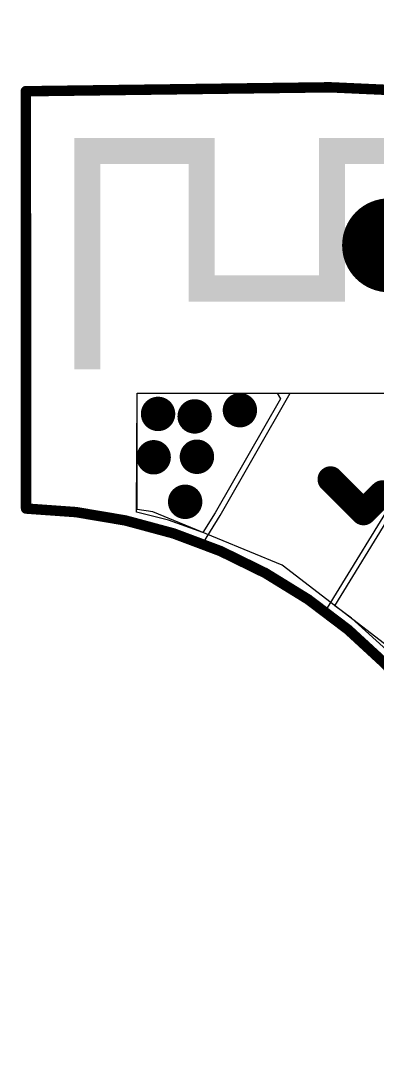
# Model space of a CAD drawing. Header units: millimetres. Extents: x 60.9 to 81, y 34.2 to 64.9.
# Drawn here: x 60.88 to 67.74, y 45.14 to 64.88 of the extents above; entities that cross this region are included whole.
import ezdxf

# ---------------------------------------------------------------- set-up
doc = ezdxf.new("R2010")
doc.units = ezdxf.units.MM
for name, color, linetype in [('BottomLayer', 5, 'Continuous'), ('BottomSolder', 6, 'Continuous'), ('KeepOutLayer', 6, 'Continuous'), ('MultiLayer', 9, 'Continuous'), ('TopLayer', 1, 'Continuous'), ('TopOverlay', 2, 'Continuous'), ('TopPaste', 8, 'Continuous'), ('TopSolder', 216, 'Continuous'), ('ViaHoleLayer', 16, 'Continuous')]:
    doc.layers.add(name, color=color, linetype=linetype)

# ---------------------------------------------------------------- blocks, each defined once
blk = doc.blocks.new('ANTEN_2_4_1_1')
at = {"layer": 'TopLayer'}
for points in [[(-1.85, 2.65), (-1.35, 2.65), (-1.85, 7.65), (-1.35, 7.65)], [(-13.5, 4.9), (-10.8, 4.9), (-13.5, 5.4), (-10.8, 5.4)], [(-8.8, 4.9), (-6.1, 4.9), (-8.8, 5.4), (-6.1, 5.4)], [(-4.1, 2.26), (-3.6, 2.26), (-4.1, 5.15), (-3.6, 5.15)], [(-1.9, 0), (-1.4, 0), (-1.9, 5.15), (-1.4, 5.15)], [(-13.5, 0.96), (-13, 0.96), (-13.5, 4.975), (-13, 4.975)], [(-11.3, 2.26), (-10.8, 2.26), (-11.3, 4.975), (-10.8, 4.975)], [(-8.8, 2.26), (-8.3, 2.26), (-8.8, 5.025), (-8.3, 5.025)], [(-6.6, 2.26), (-6.1, 2.26), (-6.6, 5.075), (-6.1, 5.075)], [(0, 0), (0.9, 0), (0, 5.075), (0.9, 5.075)], [(-10.875, 2.26), (-8.675, 2.26), (-10.875, 2.76), (-8.675, 2.76)], [(-6.25, 2.26), (-3.95, 2.26), (-6.25, 2.76), (-3.95, 2.76)], [(0.6, 0.15), (0.6, 0.4), (0.3, 0.15), (0.3, 0.4)], [(-1.5, 0.075), (-1.5, 0.325), (-1.8, 0.075), (-1.8, 0.325)]]:
    blk.add_solid(points, dxfattribs=at)
at = {"layer": 'TopOverlay', "const_width": 0.1}
blk.add_lwpolyline([(-1.173, 0.5), (2.95, 0.5)], dxfattribs=at)
at = {"layer": 'TopOverlay', "const_width": 0.05}
for points in [[(-1.198, 0.5, 1), (-1.148, 0.5, 1)], [(2.925, 0.5, 1), (2.975, 0.5, 1)]]:
    blk.add_lwpolyline(points, format="xyb", close=True, dxfattribs=at)
at = {"layer": 'TopPaste'}
for points in [[(0.6, 0.15), (0.6, 0.4), (0.3, 0.15), (0.3, 0.4)], [(-1.5, 0.075), (-1.5, 0.325), (-1.8, 0.075), (-1.8, 0.325)]]:
    blk.add_solid(points, dxfattribs=at)
at = {"layer": 'TopSolder'}
for points in [[(-1.398, -0.027), (-1.398, 0.427), (-1.902, -0.027), (-1.902, 0.427)], [(0.702, 0.048), (0.702, 0.502), (0.198, 0.048), (0.198, 0.502)]]:
    blk.add_solid(points, dxfattribs=at)

msp = doc.modelspace()

# ---------------------------------------------------------------- linework, layer by layer
at = {"layer": 'BottomLayer'}
for p, q in [((63.11, 55.45), (63.119, 57.736)), ((63.119, 57.736), (65.034, 57.736)), ((64.715, 55.386), (66.063, 57.738)), ((65.034, 57.736), (65.811, 57.738)), ((65.811, 57.738), (65.875, 57.628)), ((66.063, 57.738), (66.399, 57.738)), ((66.399, 57.738), (66.512, 57.738)), ((66.512, 57.738), (69.299, 57.738)), ((69.299, 57.738), (66.769, 53.619)), ((65.875, 57.628), (64.622, 55.441)), ((63.725, 55.296), (63.11, 55.45)), ((64.386, 55.06), (63.725, 55.296)), ((64.622, 55.441), (64.386, 55.06)), ((64.396, 54.871), (64.715, 55.386)), ((66.918, 53.656), (68.024, 55.456)), ((66.161, 53.94), (64.396, 54.871)), ((66.769, 53.619), (66.161, 53.94)), ((67.239, 53.418), (66.918, 53.656)), ((67.982, 52.745), (67.239, 53.418))]:
    msp.add_line(p, q, dxfattribs=at)
for points, const_width in [([(67.558, 60.571, 1), (68.358, 60.571, 1)], 0.8), ([(63.358, 57.337, 1), (63.688, 57.337, 1)], 0.33), ([(64.93, 57.408, 1), (65.26, 57.408, 1)], 0.33), ([(64.061, 57.289, 1), (64.391, 57.289, 1)], 0.33), ([(63.274, 56.505, 1), (63.604, 56.505, 1)], 0.33), ([(64.104, 56.515, 1), (64.435, 56.515, 1)], 0.33), ([(66.71, 56.082, 1), (66.96, 56.082, 1)], 0.25), ([(67.706, 55.813, 1), (67.956, 55.813, 1)], 0.25), ([(67.706, 55.813, 1), (67.956, 55.813, 1)], 0.25), ([(63.878, 55.651, 1), (64.209, 55.651, 1)], 0.33), ([(67.342, 55.45, 1), (67.592, 55.45, 1)], 0.25), ([(67.342, 55.45, 1), (67.592, 55.45, 1)], 0.25)]:
    msp.add_lwpolyline(points, format="xyb", close=True, dxfattribs=dict(at, const_width=const_width))
at = {"layer": 'BottomLayer', "const_width": 0.5}
for points in [[(66.835, 56.082), (67.467, 55.45)], [(67.467, 55.45), (67.831, 55.813)], [(67.831, 55.813), (68.996, 55.813)]]:
    msp.add_lwpolyline(points, dxfattribs=at)
at = {"layer": 'BottomSolder'}
for p, q in [((64.715, 55.386), (66.063, 57.738)), ((66.063, 57.738), (66.399, 57.738)), ((66.399, 57.738), (66.512, 57.738)), ((66.512, 57.738), (69.299, 57.738)), ((69.299, 57.738), (66.769, 53.619)), ((64.396, 54.871), (64.715, 55.386)), ((66.161, 53.94), (64.396, 54.871)), ((66.769, 53.619), (66.161, 53.94))]:
    msp.add_line(p, q, dxfattribs=at)
at = {"layer": 'BottomSolder', "const_width": 0.902}
msp.add_lwpolyline([(67.508, 60.571, 1), (68.409, 60.571, 1)], format="xyb", close=True, dxfattribs=at)
at = {"layer": 'KeepOutLayer', "const_width": 0.2}
for points in [[(60.983, 63.527, -0.043654), (78.473, 62.736)], [(60.988, 55.521, -0.685793), (67.312, 37.968)]]:
    msp.add_lwpolyline(points, format="xyb", dxfattribs=at)
at = {"layer": 'KeepOutLayer', "const_width": 0.1}
for points in [[(60.933, 63.527, 1), (61.033, 63.527, 1)], [(60.936, 63.53, 1), (61.036, 63.53, 1)], [(60.938, 55.521, 1), (61.038, 55.521, 1)], [(60.938, 55.521, 1), (61.038, 55.521, 1)]]:
    msp.add_lwpolyline(points, format="xyb", close=True, dxfattribs=at)
at = {"layer": 'KeepOutLayer', "const_width": 0.2}
msp.add_lwpolyline([(60.986, 63.53), (60.988, 55.521)], dxfattribs=at)
at = {"layer": 'MultiLayer'}
for points, const_width in [([(67.558, 60.571, 1), (68.358, 60.571, 1)], 0.8), ([(63.358, 57.337, 1), (63.688, 57.337, 1)], 0.33), ([(64.93, 57.408, 1), (65.26, 57.408, 1)], 0.33), ([(64.061, 57.289, 1), (64.391, 57.289, 1)], 0.33), ([(63.274, 56.505, 1), (63.604, 56.505, 1)], 0.33), ([(64.104, 56.515, 1), (64.435, 56.515, 1)], 0.33), ([(63.878, 55.651, 1), (64.209, 55.651, 1)], 0.33)]:
    msp.add_lwpolyline(points, format="xyb", close=True, dxfattribs=dict(at, const_width=const_width))
at = {"layer": 'TopLayer'}
for p, q in [((63.119, 55.501), (63.119, 57.736)), ((63.119, 57.736), (73.198, 57.736)), ((63.423, 55.461), (63.119, 55.501)), ((65.905, 54.433), (63.423, 55.461)), ((68.035, 52.798), (65.905, 54.433))]:
    msp.add_line(p, q, dxfattribs=at)
for points, const_width in [([(67.558, 60.571, 1), (68.358, 60.571, 1)], 0.8), ([(63.358, 57.337, 1), (63.688, 57.337, 1)], 0.33), ([(64.93, 57.408, 1), (65.26, 57.408, 1)], 0.33), ([(64.061, 57.289, 1), (64.391, 57.289, 1)], 0.33), ([(63.274, 56.505, 1), (63.604, 56.505, 1)], 0.33), ([(64.104, 56.515, 1), (64.435, 56.515, 1)], 0.33), ([(63.878, 55.651, 1), (64.209, 55.651, 1)], 0.33)]:
    msp.add_lwpolyline(points, format="xyb", close=True, dxfattribs=dict(at, const_width=const_width))
at = {"layer": 'TopSolder', "const_width": 0.902}
msp.add_lwpolyline([(67.508, 60.571, 1), (68.409, 60.571, 1)], format="xyb", close=True, dxfattribs=at)
at = {"layer": 'ViaHoleLayer'}
for points, const_width in [([(67.558, 60.571, 1), (68.358, 60.571, 1)], 0.8), ([(63.459, 57.337, 1), (63.586, 57.337, 1)], 0.127), ([(65.032, 57.408, 1), (65.159, 57.408, 1)], 0.127), ([(64.163, 57.289, 1), (64.29, 57.289, 1)], 0.127), ([(63.375, 56.505, 1), (63.502, 56.505, 1)], 0.127), ([(64.206, 56.515, 1), (64.333, 56.515, 1)], 0.127), ([(63.98, 55.651, 1), (64.107, 55.651, 1)], 0.127)]:
    msp.add_lwpolyline(points, format="xyb", close=True, dxfattribs=dict(at, const_width=const_width))

# ---------------------------------------------------------------- block references
at = {"rotation": 360}
msp.add_blockref('ANTEN_2_4_1_1', (75.413, 57.233), dxfattribs=at)

doc.saveas('drawing.dxf')
